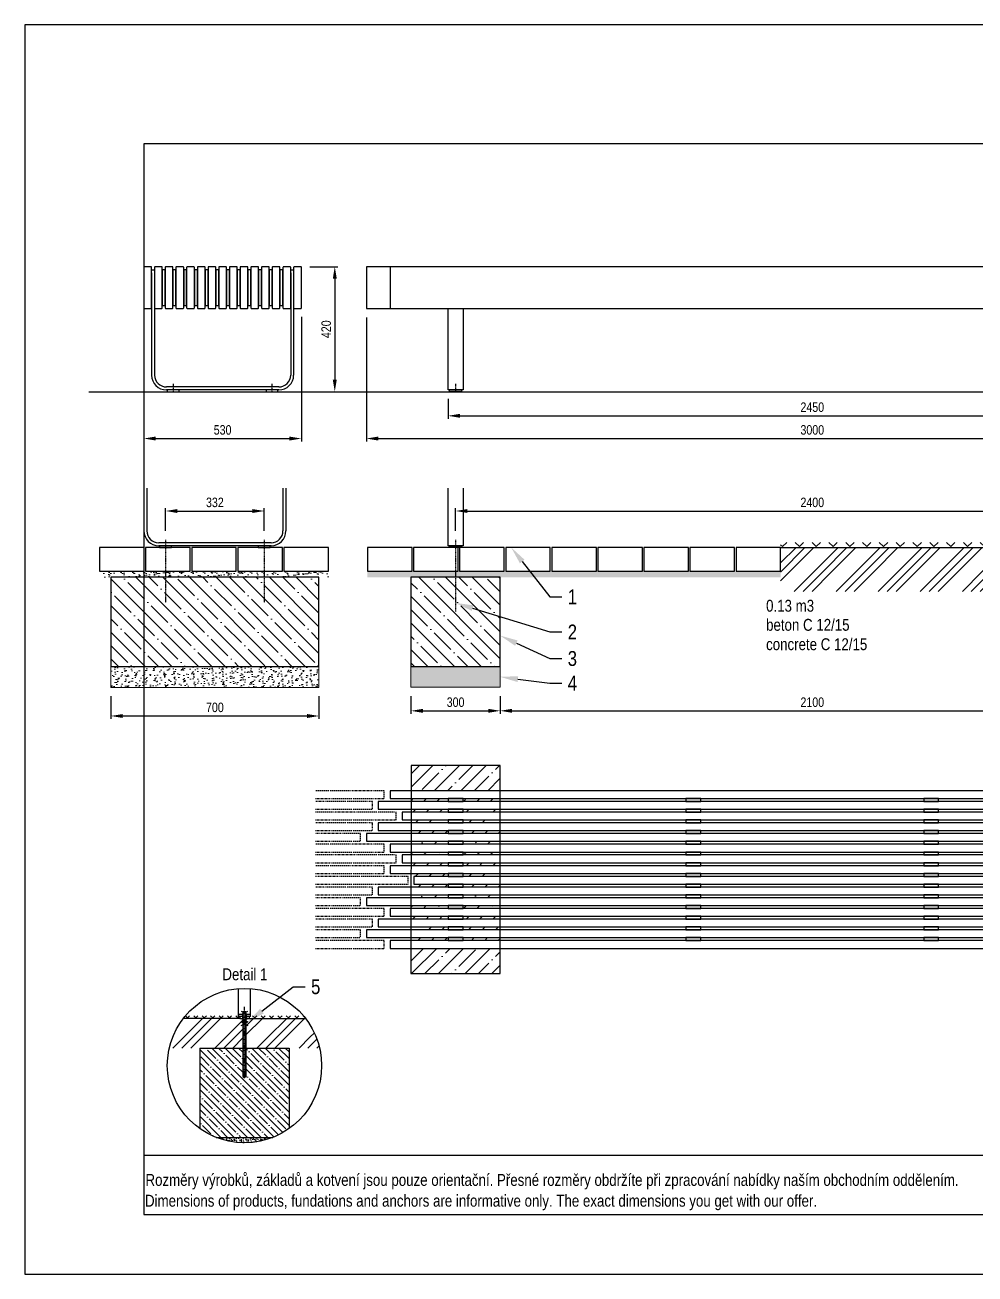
# Model space of a CAD drawing. Header units: millimetres. Extents: x 5064 to 11004, y 3085 to 7285.
# Drawn here: x 5064 to 8260, y 3085 to 7285 of the extents above; entities that cross this region are included whole.
import ezdxf
from ezdxf import colors
from ezdxf.entities.mleader import LeaderData, LeaderLine
from ezdxf.lldxf.tags import DXFTag
from ezdxf.math import Vec2, Vec3

# ---------------------------------------------------------------- set-up
doc = ezdxf.new("R2010")
doc.units = ezdxf.units.MM
doc.header["$LTSCALE"] = 0.3
doc.linetypes.add('ACAD_ISO03W100', pattern=[30, 12, -18])
doc.linetypes.add('DashDot', pattern=[15, 9, -3, 0, -3])
doc.layers.add('Nekreslit', color=6, linetype='Continuous', plot=False)
doc.layers.add('SRAFY', color=251, linetype='Continuous', lineweight=13)
doc.styles.add('SEACAD_Arial', font='arial.ttf', dxfattribs={"width": 0.8})
tags = doc.linetypes.add('HIDDEN2', pattern=[4.7625, 3.175, -1.5875]).pattern_tags.tags
tags[6:7] = [DXFTag(74, 4), DXFTag(75, 0), DXFTag(340, '0'), DXFTag(46, 0.0), DXFTag(50, 0.0), DXFTag(44, 0.0), DXFTag(45, 0.0)]
tags[4:5] = [DXFTag(74, 4), DXFTag(75, 0), DXFTag(340, '0'), DXFTag(46, 0.0), DXFTag(50, 0.0), DXFTag(44, 0.0), DXFTag(45, 0.0)]
doc.dimstyles.new('ISO-25', dxfattribs={"dimtxt": 1.6, "dimasz": 2, "dimexe": 0.5, "dimexo": 1.5, "dimtad": 1, "dimdec": 0, "dimtxsty": 'SEACAD_Arial', "dimcen": 2, "dimadec": 0, "dimazin": 0, "dimtfac": 1, "dimtdec": 0, "dimtmove": 0, "dimatfit": 3, "dimfxl": 1, "dimarcsym": 0})

# ---------------------------------------------------------------- blocks, each defined once
blk = doc.blocks.new('*D143')
at = {"color": 0, "lineweight": -2, "transparency": 16777216}
for p, q in [((6363, 5028.3), (6363, 4969.1)), ((6663, 5028.3), (6663, 4969.1)), ((6403, 4979.1), (6623, 4979.1))]:
    blk.add_line(p, q, dxfattribs=at)
at = {"color": 0, "transparency": 16777216}
for points in [[(6403, 4985.7), (6403, 4972.4), (6363, 4979.1)], [(6623, 4985.7), (6623, 4972.4), (6663, 4979.1)]]:
    blk.add_solid(points, dxfattribs=at)
at = {"layer": 'Defpoints', "color": 0, "transparency": 16777216}
for p in [(6363, 5058.3), (6663, 5058.3), (6663, 4979.1)]:
    blk.add_point(p, dxfattribs=at)
at = {"color": 0, "transparency": 16777216, "insert": (6513, 5007.9), "char_height": 32, "attachment_point": 5, "style": 'SEACAD_Arial'}
blk.add_mtext('300', dxfattribs=at)
blk = doc.blocks.new('*D135')
at = {"color": 0, "lineweight": -2, "transparency": 16777216}
for p, q in [((5537.3, 5584.3), (5537.3, 5661)), ((5577.3, 5651), (5829.3, 5651)), ((5869.3, 5584.3), (5869.3, 5661))]:
    blk.add_line(p, q, dxfattribs=at)
at = {"color": 0, "transparency": 16777216}
for points in [[(5577.3, 5657.6), (5577.3, 5644.3), (5537.3, 5651)], [(5829.3, 5657.6), (5829.3, 5644.3), (5869.3, 5651)]]:
    blk.add_solid(points, dxfattribs=at)
at = {"layer": 'Defpoints', "color": 0, "transparency": 16777216}
for p in [(5869.3, 5651), (5537.3, 5554.3), (5869.3, 5554.3)]:
    blk.add_point(p, dxfattribs=at)
at = {"color": 0, "transparency": 16777216, "insert": (5703.3, 5679.8), "char_height": 32, "attachment_point": 5, "style": 'SEACAD_Arial'}
blk.add_mtext('332', dxfattribs=at)
blk = doc.blocks.new('*D136')
at = {"color": 0, "lineweight": -2, "transparency": 16777216}
for p, q in [((5353.3, 5028), (5353.3, 4951.7)), ((6053.3, 5028), (6053.3, 4951.7)), ((5393.3, 4961.7), (6013.3, 4961.7))]:
    blk.add_line(p, q, dxfattribs=at)
at = {"color": 0, "transparency": 16777216}
for points in [[(5393.3, 4968.3), (5393.3, 4955), (5353.3, 4961.7)], [(6013.3, 4968.3), (6013.3, 4955), (6053.3, 4961.7)]]:
    blk.add_solid(points, dxfattribs=at)
at = {"layer": 'Defpoints', "color": 0, "transparency": 16777216}
for p in [(5353.3, 5058), (6053.3, 5058), (6053.3, 4961.7)]:
    blk.add_point(p, dxfattribs=at)
at = {"color": 0, "transparency": 16777216, "insert": (5703.3, 4990.5), "char_height": 32, "attachment_point": 5, "style": 'SEACAD_Arial'}
blk.add_mtext('700', dxfattribs=at)
blk = doc.blocks.new('*D137')
at = {"color": 0, "lineweight": -2, "transparency": 16777216}
for p, q in [((6663, 5028.3), (6663, 4969.1)), ((8763, 5028.3), (8763, 4969.1)), ((6703, 4979.1), (8723, 4979.1))]:
    blk.add_line(p, q, dxfattribs=at)
at = {"color": 0, "transparency": 16777216}
for points in [[(6703, 4985.7), (6703, 4972.4), (6663, 4979.1)], [(8723, 4985.7), (8723, 4972.4), (8763, 4979.1)]]:
    blk.add_solid(points, dxfattribs=at)
at = {"layer": 'Defpoints', "color": 0, "transparency": 16777216}
for p in [(6663, 5058.3), (8763, 5058.3), (8763, 4979.1)]:
    blk.add_point(p, dxfattribs=at)
at = {"color": 0, "transparency": 16777216, "insert": (7713, 5007.9), "char_height": 32, "attachment_point": 5, "style": 'SEACAD_Arial'}
blk.add_mtext('2100', dxfattribs=at)
blk = doc.blocks.new('*D138')
at = {"color": 0, "lineweight": -2, "transparency": 16777216}
for p, q in [((6513, 5584.3), (6513, 5661)), ((6553, 5651), (8873, 5651)), ((8913, 5584.3), (8913, 5661))]:
    blk.add_line(p, q, dxfattribs=at)
at = {"color": 0, "transparency": 16777216}
for points in [[(6553, 5657.6), (6553, 5644.3), (6513, 5651)], [(8873, 5657.6), (8873, 5644.3), (8913, 5651)]]:
    blk.add_solid(points, dxfattribs=at)
at = {"layer": 'Defpoints', "color": 0, "transparency": 16777216}
for p in [(8913, 5651), (6513, 5554.3), (8913, 5554.3)]:
    blk.add_point(p, dxfattribs=at)
at = {"color": 0, "transparency": 16777216, "insert": (7713, 5679.8), "char_height": 32, "attachment_point": 5, "style": 'SEACAD_Arial'}
blk.add_mtext('2400', dxfattribs=at)
blk = doc.blocks.new('*D139')
at = {"color": 0, "lineweight": -2, "transparency": 16777216}
for p, q in [((5464.3, 6304.2), (5464.3, 5884.6)), ((5994.3, 6304.2), (5994.3, 5884.6)), ((5504.3, 5894.6), (5954.3, 5894.6))]:
    blk.add_line(p, q, dxfattribs=at)
at = {"color": 0, "transparency": 16777216}
for points in [[(5504.3, 5901.3), (5504.3, 5888), (5464.3, 5894.6)], [(5954.3, 5901.3), (5954.3, 5888), (5994.3, 5894.6)]]:
    blk.add_solid(points, dxfattribs=at)
at = {"layer": 'Defpoints', "color": 0, "transparency": 16777216}
for p in [(5464.3, 6334.2), (5994.3, 6334.2), (5994.3, 5894.6)]:
    blk.add_point(p, dxfattribs=at)
at = {"color": 0, "transparency": 16777216, "insert": (5729.3, 5923.5), "char_height": 32, "attachment_point": 5, "style": 'SEACAD_Arial'}
blk.add_mtext('530', dxfattribs=at)
blk = doc.blocks.new('*D140')
at = {"color": 0, "lineweight": -2, "transparency": 16777216}
for p, q in [((6022.3, 6472.2), (6116.6, 6472.2)), ((6106.6, 6432.2), (6106.6, 6092.2)), ((5945.3, 6052.2), (6116.6, 6052.2))]:
    blk.add_line(p, q, dxfattribs=at)
at = {"color": 0, "transparency": 16777216}
for points in [[(6100, 6432.2), (6113.3, 6432.2), (6106.6, 6472.2)], [(6100, 6092.2), (6113.3, 6092.2), (6106.6, 6052.2)]]:
    blk.add_solid(points, dxfattribs=at)
at = {"layer": 'Defpoints', "color": 0, "transparency": 16777216}
for p in [(5992.3, 6472.2), (5915.3, 6052.2), (6106.6, 6052.2)]:
    blk.add_point(p, dxfattribs=at)
at = {"color": 0, "transparency": 16777216, "insert": (6077.8, 6262.2), "char_height": 32, "attachment_point": 5, "rotation": 90, "style": 'SEACAD_Arial'}
blk.add_mtext('420', dxfattribs=at)
blk = doc.blocks.new('*D141')
at = {"color": 0, "lineweight": -2, "transparency": 16777216}
for p, q in [((6213, 6302.1), (6213, 5884.6)), ((9213, 6302.1), (9213, 5884.6)), ((6253, 5894.6), (9173, 5894.6))]:
    blk.add_line(p, q, dxfattribs=at)
at = {"color": 0, "transparency": 16777216}
for points in [[(6253, 5901.3), (6253, 5888), (6213, 5894.6)], [(9173, 5901.3), (9173, 5888), (9213, 5894.6)]]:
    blk.add_solid(points, dxfattribs=at)
at = {"layer": 'Defpoints', "color": 0, "transparency": 16777216}
for p in [(6213, 6332.1), (9213, 6332.1), (9213, 5894.6)]:
    blk.add_point(p, dxfattribs=at)
at = {"color": 0, "transparency": 16777216, "insert": (7713, 5923.5), "char_height": 32, "attachment_point": 5, "style": 'SEACAD_Arial'}
blk.add_mtext('3000', dxfattribs=at)
blk = doc.blocks.new('*D142')
at = {"color": 0, "lineweight": -2, "transparency": 16777216}
for p, q in [((6488, 6028.2), (6488, 5961)), ((8938, 6028.2), (8938, 5961)), ((6528, 5971), (8898, 5971))]:
    blk.add_line(p, q, dxfattribs=at)
at = {"color": 0, "transparency": 16777216}
for points in [[(6528, 5977.7), (6528, 5964.4), (6488, 5971)], [(8898, 5977.7), (8898, 5964.4), (8938, 5971)]]:
    blk.add_solid(points, dxfattribs=at)
at = {"layer": 'Defpoints', "color": 0, "transparency": 16777216}
for p in [(6488, 6058.2), (8938, 6058.2), (8938, 5971)]:
    blk.add_point(p, dxfattribs=at)
at = {"color": 0, "transparency": 16777216, "insert": (7713, 5999.9), "char_height": 32, "attachment_point": 5, "style": 'SEACAD_Arial'}
blk.add_mtext('2450', dxfattribs=at)

msp = doc.modelspace()

# ---------------------------------------------------------------- hatches: boundary and pattern name
at = {"layer": 'SRAFY'}
h = msp.add_hatch(dxfattribs=at)
h.set_pattern_fill('TERACO', color=256, scale=20)
h.set_pattern_definition([(45, (146.136, 213.653), (-28.28427, 28.28427), [20, -20]), (135, (202.705, 213.653), (-28.28427, -28.28427), [20, -20])])
h.paths.add_polyline_path([(7606.6, 5528.3), (7606.6, 5551.3), (9325.1, 5551.3), (9325.1, 5528.3)])
h = msp.add_hatch(dxfattribs=at)
h.set_pattern_fill('GOST_GROUND', color=256, scale=10)
h.set_pattern_definition([(45, (647.02, 214), (141.4214, -9e-15), [200]), (45, (677.02, 214), (141.4214, -9e-15), [200]), (45, (707.02, 214), (141.4214, -9e-15), [200])])
h.paths.add_polyline_path([(8763, 5381), (7606.6, 5380.5), (7606.6, 5528.2), (9325.7, 5528.6), (9325.7, 5381.2), (9063, 5381.2), (9063, 5428.3), (8763, 5428.3)])
h = msp.add_hatch(dxfattribs=at)
h.set_pattern_fill('AR-SAND', color=256, scale=0.5)
h.set_pattern_definition([(37.5, (-1220.093, 213.653), (-0.800016, 24.47066), [0, -19.304, 0, -21.59, 0, -20.6375]), (7.5, (-1220.093, 213.653), (22.47616, 35.84126), [0, -10.414, 0, -17.399, 0, -6.6675]), (327.5, (-1235.714, 213.653), (39.54962, 0.07186), [0, -6.35, 0, -22.86, 0, -29.845]), (317.5, (-1235.714, 213.653), (38.17782, 11.14647), [0, -3.175, 0, -14.986, 0, -17.145])])
h.paths.add_polyline_path([(5315.4, 5448.3), (5315.4, 5428.4), (5345.9, 5428.3), (5465.9, 5428.1), (5465.9, 5448.3)])
h.paths.add_polyline_path([(6085.4, 5428), (6085.4, 5448.3), (5465.9, 5448.3), (5465.9, 5428.1), (5595.9, 5428)])
h = msp.add_hatch(dxfattribs=at)
h.set_pattern_fill('ANSI35', color=256, scale=10, angle=90)
h.paths.add_polyline_path([(6053.3, 5428.4), (5353.3, 5428.3), (5353.3, 5128.3), (6053.3, 5128.4)])
h = msp.add_hatch(dxfattribs=at)
h.set_pattern_fill('AR-SAND', color=256, scale=0.5)
h.set_pattern_definition([(37.5, (-318.864, 213.653), (-0.800016, 24.47066), [0, -19.304, 0, -21.59, 0, -20.6375]), (7.5, (-318.864, 213.653), (22.47616, 35.84126), [0, -10.414, 0, -17.399, 0, -6.6675]), (327.5, (-334.485, 213.653), (39.54962, 0.07186), [0, -6.35, 0, -22.86, 0, -29.845]), (317.5, (-334.485, 213.653), (38.17782, 11.14647), [0, -3.175, 0, -14.986, 0, -17.145])])
h.paths.add_polyline_path([(6216.6, 5448.3), (6216.6, 5428.4), (6247.1, 5428.3), (6367.1, 5428.1), (6367.1, 5448.3)])
h.paths.add_polyline_path([(7606.6, 5428), (7606.6, 5448.3), (6367.1, 5448.3), (6367.1, 5428.1), (6497.1, 5428)])
h = msp.add_hatch(dxfattribs=at)
h.set_pattern_fill('ANSI35', color=256, scale=10, angle=90)
h.set_pattern_definition([(135, (-7422.46, -1863.845), (-44.90128, -44.90128), []), (135, (-7422.46, -1818.944), (-44.90128, -44.90128), [79.375, -15.875, 0, -15.875])])
h.paths.add_polyline_path([(9063, 5428.3), (8763, 5428.3), (8763, 5128.3), (9063, 5128.3)])
h.paths.add_polyline_path([(6663, 5428.3), (6363, 5428.3), (6363, 5128.3), (6663, 5128.3)])
h = msp.add_hatch(dxfattribs=at)
h.set_pattern_fill('AR-SAND', color=256, scale=0.5, angle=90)
h.set_pattern_definition([(127.5, (-5940, -1913.845), (-24.470662, -0.800016), [0, -19.304, 0, -21.59, 0, -20.6375]), (97.5, (-5940, -1913.845), (-35.841255, 22.476164), [0, -10.414, 0, -17.399, 0, -6.6675]), (57.5, (-5940, -1929.466), (-0.07186, 39.54962), [0, -6.35, 0, -22.86, 0, -29.845]), (47.5, (-5940, -1929.466), (-11.14647, 38.17782), [0, -3.175, 0, -14.986, 0, -17.145])])
h.paths.add_polyline_path([(5464.3, 5128), (5353.3, 5128), (5353.3, 5058), (5464.3, 5058)])
h.paths.add_polyline_path([(6053.3, 5128), (5464.3, 5128), (5464.3, 5058), (6053.3, 5058)])
h = msp.add_hatch(dxfattribs=at)
h.set_pattern_fill('AR-SAND', color=256, scale=0.5)
h.set_pattern_definition([(37.5, (-7422.46, -1863.845), (-0.800016, 24.470662), [0, -19.304, 0, -21.59, 0, -20.6375]), (7.5, (-7422.46, -1863.845), (22.476164, 35.841255), [0, -10.414, 0, -17.399, 0, -6.6675]), (327.5, (-7438.08, -1863.845), (39.549619, 0.07186), [0, -6.35, 0, -22.86, 0, -29.845]), (317.5, (-7438.08, -1863.845), (38.17782, 11.146466), [0, -3.175, 0, -14.986, 0, -17.145])])
h.paths.add_polyline_path([(6663, 5128.3), (6363, 5128.3), (6363, 5058.3), (6663, 5058.3)])
h.paths.add_polyline_path([(9063, 5128.3), (8763, 5128.3), (8763, 5058.3), (9063, 5058.3)])
h = msp.add_hatch(dxfattribs=at)
h.set_pattern_fill('ANSI35', color=256, scale=10, angle=180)
h.set_pattern_definition([(225, (-2399.827, -5e-06), (44.9013, -44.9013), []), (225, (-2444.73, -5e-06), (44.9013, -44.9013), [79.375, -15.875, 0, -15.875])])
h.paths.add_polyline_path([(6663.1, 4795.3), (6363.1, 4795.3), (6363.1, 4710.3), (6663.1, 4710.3)])
h.paths.add_polyline_path([(6488.1, 4684.3), (6363.1, 4684.3), (6363.1, 4674.3), (6488.1, 4674.3)])
h.paths.add_polyline_path([(6663.1, 4684.3), (6538.1, 4684.3), (6538.1, 4674.3), (6663.1, 4674.3)])
h.paths.add_polyline_path([(6663.1, 4648.3), (6538.1, 4648.3), (6538.1, 4638.3), (6663.1, 4638.3)])
h.paths.add_polyline_path([(6488.1, 4648.3), (6363.1, 4648.3), (6363.1, 4638.3), (6488.1, 4638.3)])
h.paths.add_polyline_path([(6488.1, 4612.3), (6363.1, 4612.3), (6363, 4602.3), (6488.1, 4602.3)])
h.paths.add_polyline_path([(6663.1, 4612.3), (6538.1, 4612.3), (6538.1, 4602.3), (6663.1, 4602.3)])
h.paths.add_polyline_path([(6663.1, 4576.3), (6538.1, 4576.3), (6538.1, 4566.3), (6663.1, 4566.3)])
h.paths.add_polyline_path([(6488.1, 4576.3), (6363, 4576.3), (6363, 4566.3), (6488.1, 4566.3)])
h.paths.add_polyline_path([(6488.1, 4540.3), (6363, 4540.3), (6363, 4530.3), (6488.1, 4530.3)])
h.paths.add_polyline_path([(6663.1, 4540.3), (6538.1, 4540.3), (6538.1, 4530.3), (6663.1, 4530.3)])
h.paths.add_polyline_path([(6663.1, 4504.3), (6538.1, 4504.3), (6538.1, 4494.3), (6663.1, 4494.3)])
h.paths.add_polyline_path([(6488.1, 4504.3), (6363, 4504.3), (6363, 4494.3), (6488.1, 4494.3)])
h.paths.add_polyline_path([(6488.1, 4468.3), (6363, 4468.3), (6363, 4458.3), (6488.1, 4458.3)])
h.paths.add_polyline_path([(6663.1, 4468.3), (6538.1, 4468.3), (6538.1, 4458.3), (6663.1, 4458.3)])
h.paths.add_polyline_path([(6663.1, 4432.3), (6538.1, 4432.3), (6538.1, 4422.3), (6663.1, 4422.3)])
h.paths.add_polyline_path([(6488.1, 4432.3), (6363, 4432.3), (6363, 4422.3), (6488.1, 4422.3)])
h.paths.add_polyline_path([(6488.1, 4396.3), (6362.9, 4396.3), (6362.9, 4386.3), (6488.1, 4386.3)])
h.paths.add_polyline_path([(6663.1, 4396.3), (6538.1, 4396.3), (6538.1, 4386.3), (6663.1, 4386.3)])
h.paths.add_polyline_path([(6663.1, 4360.3), (6538.1, 4360.3), (6538.1, 4350.3), (6663.1, 4350.3)])
h.paths.add_polyline_path([(6488.1, 4360.3), (6362.9, 4360.3), (6362.9, 4350.3), (6488.1, 4350.3)])
h.paths.add_polyline_path([(6488.1, 4324.3), (6362.9, 4324.3), (6362.9, 4314.3), (6488.1, 4314.3)])
h.paths.add_polyline_path([(6663.1, 4324.3), (6538.1, 4324.3), (6538.1, 4314.3), (6663.1, 4314.3)])
h.paths.add_polyline_path([(6663.1, 4288.3), (6538.1, 4288.3), (6538.1, 4278.3), (6663.1, 4278.3)])
h.paths.add_polyline_path([(6488.1, 4288.3), (6362.9, 4288.3), (6362.9, 4278.3), (6488.1, 4278.3)])
h.paths.add_polyline_path([(6488.1, 4252.3), (6362.9, 4252.3), (6362.9, 4242.3), (6488.1, 4242.3)])
h.paths.add_polyline_path([(6663.1, 4252.3), (6538.1, 4252.3), (6538.1, 4242.3), (6663.1, 4242.3)])
h.paths.add_polyline_path([(6663.1, 4216.3), (6538.1, 4216.3), (6538.1, 4206.3), (6663.1, 4206.3)])
h.paths.add_polyline_path([(6488.1, 4216.3), (6362.9, 4216.3), (6362.9, 4206.3), (6488.1, 4206.3)])
h.paths.add_polyline_path([(6663.1, 4180.3), (6362.8, 4180.3), (6362.8, 4095.3), (6663.1, 4095.3)])
h = msp.add_hatch(dxfattribs=at)
h.set_pattern_fill('TERACO', color=256, scale=10)
h.set_pattern_definition([(45, (1679.55, 1287.458), (-14.142136, 14.142136), [10, -10]), (135, (1707.833, 1287.458), (-14.142136, -14.142136), [10, -10])])
h.paths.add_polyline_path([(5601.9, 3944.8), (5601.9, 3956.3), (6003.7, 3956.3), (6003.7, 3944.8)])
h = msp.add_hatch(dxfattribs=at)
h.set_pattern_fill('GOST_GROUND', color=256, scale=10)
h.set_pattern_definition([(45, (2063.35, 1760.21), (141.4214, -9e-15), [200]), (45, (2093.35, 1760.21), (141.4214, -9e-15), [200]), (45, (2123.35, 1760.21), (141.4214, -9e-15), [200])])
h.paths.add_polyline_path([(5797.8, 3944.8), (5786.8, 3944.8), (5597.4, 3944.8, 0.107975), (5550, 3844.7), (5677.8, 3844.7), (5797.8, 3844.7)])
h.paths.add_polyline_path([(6008.3, 3944.8), (5818.8, 3944.8), (5807.8, 3944.8), (5807.8, 3844.7), (5927.8, 3844.7), (6055.7, 3844.7, 0.107975)])
h = msp.add_hatch(dxfattribs=at)
h.set_pattern_fill('ANSI35', color=256, scale=5, angle=90)
h.set_pattern_definition([(135, (2063.35, 1637.32), (-22.45064, -22.45064), []), (135, (2063.35, 1659.77), (-22.45064, -22.45064), [39.6875, -7.9375, 0, -7.9375])])
h.paths.add_polyline_path([(5952.8, 3844.7), (5808.8, 3844.7), (5808.8, 3749.2), (5796.8, 3749.2), (5796.8, 3844.7), (5652.8, 3844.7), (5652.8, 3574.4, 0.060392), (5707.8, 3544.7), (5897.9, 3544.7, 0.060392), (5952.8, 3574.4)])
h = msp.add_hatch(dxfattribs=at)
h.set_pattern_fill('AR-SAND', color=256, scale=0.25, angle=90)
h.set_pattern_definition([(127.5, (2063.349, 1637.319), (-12.23533, -0.400008), [0, -9.652, 0, -10.795, 0, -10.31875]), (97.5, (2063.349, 1637.319), (-17.92063, 11.23808), [0, -5.207, 0, -8.6995, 0, -3.33375]), (57.5, (2063.349, 1629.508), (-0.03593, 19.77481), [0, -3.175, 0, -11.43, 0, -14.9225]), (47.5, (2063.349, 1629.508), (-5.57323, 19.08891), [0, -1.5875, 0, -7.493, 0, -8.5725])])
h.paths.add_polyline_path([(5897.9, 3544.7), (5707.8, 3544.7, 0.189674)])

# ---------------------------------------------------------------- linework, layer by layer
for p, q in [((6293, 6472.1), (6293, 6332.1)), ((5490.3, 6462.2), (5500.3, 6462.2)), ((5490.3, 6452.2), (5490.3, 6108.2)), ((5500.3, 6452.2), (5500.3, 6108.2)), ((5958.3, 6462.2), (5968.3, 6462.2)), ((5958.3, 6452.2), (5958.3, 6108.2)), ((5968.3, 6452.2), (5968.3, 6108.2)), ((5279.4, 6052.2), (9301.8, 6052.2)), ((5918.3, 6068.2), (5540.3, 6068.2)), ((5918.3, 6058.2), (5540.3, 6058.2)), ((5464.3, 5728.3), (5464.3, 5584.3)), ((5474.3, 5728.3), (5474.3, 5584.3)), ((5932.3, 5728.3), (5932.3, 5584.3)), ((5942.3, 5728.3), (5942.3, 5584.3)), ((6488, 5534.3), (6488, 5728.3)), ((6538, 5728.3), (6538, 5534.3)), ((5892.3, 5544.3), (5514.3, 5544.3)), ((5892.3, 5534.3), (5514.3, 5534.3)), ((6538, 5534.3), (6488, 5534.3)), ((7606.6, 5528.3), (9324.9, 5528.3)), ((5315.4, 5448.3), (5465.4, 5448.3)), ((5791.6, 3969.6), (5814.1, 3957.6)), ((5791.6, 3957.6), (5814.1, 3969.6)), ((5798.6, 3967.8), (5807, 3967.8)), ((5786.8, 3944.8), (5597.4, 3944.8)), ((5786.8, 3944.8), (5797.8, 3944.8)), ((5791.6, 3944.8), (5814.1, 3932.8)), ((5791.6, 3932.8), (5814.1, 3944.8)), ((5791.6, 3932.8), (5814.1, 3920.8)), ((5791.6, 3920.8), (5814.1, 3932.8)), ((5807.8, 3944.8), (5818.8, 3944.8)), ((5818.8, 3944.8), (6008.3, 3944.8)), ((5652.8, 3844.7), (5652.8, 3574.4)), ((5952.8, 3844.7), (5952.8, 3574.4)), ((5796.8, 3749.2), (5802.8, 3745.7)), ((5808.8, 3749.2), (5802.8, 3745.7))]:
    msp.add_line(p, q)
at = {"color": 7, "linetype": 'DashDot'}
for p, q in [((5563.3, 6078.2), (5563.3, 6049)), ((5895.3, 6078.2), (5895.3, 6049)), ((6513, 6078.2), (6513, 6049))]:
    msp.add_line(p, q, dxfattribs=at)
at = {"linetype": 'DashDot', "lineweight": 30}
for p, q in [((5537.3, 5554.3), (5537.3, 5343.6)), ((5869.3, 5554.3), (5869.3, 5343.6)), ((6513, 5554.3), (6513, 5313.6))]:
    msp.add_line(p, q, dxfattribs=at)
at = {"color": 7, "linetype": 'Continuous'}
for p, q in [((5465.4, 5528.3), (5315.4, 5528.3)), ((5315.4, 5528.3), (5315.4, 5448.3)), ((5465.4, 5448.3), (5465.4, 5528.3)), ((5620.4, 5528.3), (5470.4, 5528.3)), ((5470.4, 5528.3), (5470.4, 5448.3)), ((5620.4, 5448.3), (5620.4, 5528.3)), ((5775.4, 5528.3), (5625.4, 5528.3)), ((5625.4, 5528.3), (5625.4, 5448.3)), ((5775.4, 5448.3), (5775.4, 5528.3)), ((5930.4, 5528.3), (5780.4, 5528.3)), ((5780.4, 5528.3), (5780.4, 5448.3)), ((5930.4, 5448.3), (5930.4, 5528.3)), ((6085.4, 5528.3), (5935.4, 5528.3)), ((5935.4, 5528.3), (5935.4, 5448.3)), ((6085.4, 5448.3), (6085.4, 5528.3)), ((5470.4, 5448.3), (5620.4, 5448.3)), ((5625.4, 5448.3), (5775.4, 5448.3)), ((5780.4, 5448.3), (5930.4, 5448.3)), ((5935.4, 5448.3), (6085.4, 5448.3)), ((5782.8, 3951.2), (5782.8, 4045)), ((5822.8, 3951.2), (5822.8, 4045)), ((5797.8, 3951.2), (5782.8, 3951.2)), ((5786.8, 3951.2), (5786.8, 3944.8)), ((5822.8, 3951.2), (5807.8, 3951.2)), ((5818.8, 3951.2), (5818.8, 3944.8)), ((5652.8, 3844.7), (5952.8, 3844.7)), ((5707.8, 3544.7), (5897.9, 3544.7))]:
    msp.add_line(p, q, dxfattribs=at)
at = {"color": 7, "linetype": 'HIDDEN2'}
for p, q in [((5797.8, 3957.6), (5782.8, 3957.6)), ((5798.6, 3967.8), (5797.8, 3967)), ((5807.8, 3967), (5797.8, 3967)), ((5807.8, 3967), (5807, 3967.8)), ((5822.8, 3957.6), (5807.8, 3957.6)), ((5796.8, 3944.8), (5796.8, 3844.7)), ((5797.8, 3944.8), (5797.8, 3944.8)), ((5807.8, 3944.8), (5807.8, 3944.8)), ((5808.8, 3844.7), (5808.8, 3944.8)), ((5796.8, 3844.7), (5796.8, 3749.2)), ((5808.8, 3749.2), (5808.8, 3844.7)), ((5796.8, 3749.2), (5808.8, 3749.2)), ((5797.8, 3753), (5807.8, 3753)), ((5797.8, 3753), (5798.6, 3752.2)), ((5802.8, 3752.2), (5798.6, 3752.2)), ((5807, 3752.2), (5802.8, 3752.2)), ((5807, 3752.2), (5807.8, 3753))]:
    msp.add_line(p, q, dxfattribs=at)
at = {"color": 7, "linetype": 'HIDDEN2', "ltscale": 0.4}
for p, q in [((5795.8, 3957.6), (5795.8, 3944.8)), ((5809.8, 3944.8), (5809.8, 3957.6))]:
    msp.add_line(p, q, dxfattribs=at)
at = {"color": 7}
for p, q in [((5797.8, 3967), (5797.8, 3753)), ((5807.8, 3753), (5807.8, 3967))]:
    msp.add_line(p, q, dxfattribs=at)
at = {"lineweight": 15}
for p, q in [((5798.6, 3967.8), (5798.6, 3752.2)), ((5807, 3752.2), (5807, 3967.8))]:
    msp.add_line(p, q, dxfattribs=at)
at = {"color": 7, "linetype": 'DashDot', "lineweight": 30}
msp.add_line((5802.8, 3743.8), (5802.8, 3983.8), dxfattribs=at)
for points in [[(5466.3, 6332.2), (5488.3, 6332.2, 0.414214), (5490.3, 6334.2), (5490.3, 6470.2, 0.414214), (5488.3, 6472.2), (5466.3, 6472.2, 0.414214), (5464.3, 6470.2), (5464.3, 6334.2, 0.414214)], [(5502.3, 6332.2), (5524.3, 6332.2, 0.414214), (5526.3, 6334.2), (5526.3, 6470.2, 0.414214), (5524.3, 6472.2), (5502.3, 6472.2, 0.414214), (5500.3, 6470.2), (5500.3, 6334.2, 0.414214)], [(5538.3, 6332.2), (5560.3, 6332.2, 0.414214), (5562.3, 6334.2), (5562.3, 6470.2, 0.414214), (5560.3, 6472.2), (5538.3, 6472.2, 0.414214), (5536.3, 6470.2), (5536.3, 6334.2, 0.414214)], [(5574.3, 6332.2), (5596.3, 6332.2, 0.414214), (5598.3, 6334.2), (5598.3, 6470.2, 0.414214), (5596.3, 6472.2), (5574.3, 6472.2, 0.414214), (5572.3, 6470.2), (5572.3, 6334.2, 0.414214)], [(5610.3, 6332.2), (5632.3, 6332.2, 0.414214), (5634.3, 6334.2), (5634.3, 6470.2, 0.414214), (5632.3, 6472.2), (5610.3, 6472.2, 0.414214), (5608.3, 6470.2), (5608.3, 6334.2, 0.414214)], [(5646.3, 6332.2), (5668.3, 6332.2, 0.414214), (5670.3, 6334.2), (5670.3, 6470.2, 0.414214), (5668.3, 6472.2), (5646.3, 6472.2, 0.414214), (5644.3, 6470.2), (5644.3, 6334.2, 0.414214)], [(5682.3, 6332.2), (5704.3, 6332.2, 0.414214), (5706.3, 6334.2), (5706.3, 6470.2, 0.414214), (5704.3, 6472.2), (5682.3, 6472.2, 0.414214), (5680.3, 6470.2), (5680.3, 6334.2, 0.414214)], [(5718.3, 6332.2), (5740.3, 6332.2, 0.414214), (5742.3, 6334.2), (5742.3, 6470.2, 0.414214), (5740.3, 6472.2), (5718.3, 6472.2, 0.414214), (5716.3, 6470.2), (5716.3, 6334.2, 0.414214)], [(5754.3, 6332.2), (5776.3, 6332.2, 0.414214), (5778.3, 6334.2), (5778.3, 6470.2, 0.414214), (5776.3, 6472.2), (5754.3, 6472.2, 0.414214), (5752.3, 6470.2), (5752.3, 6334.2, 0.414214)], [(5790.3, 6332.2), (5812.3, 6332.2, 0.414214), (5814.3, 6334.2), (5814.3, 6470.2, 0.414214), (5812.3, 6472.2), (5790.3, 6472.2, 0.414214), (5788.3, 6470.2), (5788.3, 6334.2, 0.414214)], [(5826.3, 6332.2), (5848.3, 6332.2, 0.414214), (5850.3, 6334.2), (5850.3, 6470.2, 0.414214), (5848.3, 6472.2), (5826.3, 6472.2, 0.414214), (5824.3, 6470.2), (5824.3, 6334.2, 0.414214)], [(5862.3, 6332.2), (5884.3, 6332.2, 0.414214), (5886.3, 6334.2), (5886.3, 6470.2, 0.414214), (5884.3, 6472.2), (5862.3, 6472.2, 0.414214), (5860.3, 6470.2), (5860.3, 6334.2, 0.414214)], [(5898.3, 6332.2), (5920.3, 6332.2, 0.414214), (5922.3, 6334.2), (5922.3, 6470.2, 0.414214), (5920.3, 6472.2), (5898.3, 6472.2, 0.414214), (5896.3, 6470.2), (5896.3, 6334.2, 0.414214)], [(5934.3, 6332.2), (5956.3, 6332.2, 0.414214), (5958.3, 6334.2), (5958.3, 6470.2, 0.414214), (5956.3, 6472.2), (5934.3, 6472.2, 0.414214), (5932.3, 6470.2), (5932.3, 6334.2, 0.414214)], [(5970.3, 6332.2), (5992.3, 6332.2, 0.414214), (5994.3, 6334.2), (5994.3, 6470.2, 0.414214), (5992.3, 6472.2), (5970.3, 6472.2, 0.414214), (5968.3, 6470.2), (5968.3, 6334.2, 0.414214)]]:
    msp.add_lwpolyline(points, format="xyb", close=True)
for points in [[(6213, 6332.1), (9213, 6332.1), (9213, 6472.1), (6213, 6472.1)], [(5526.3, 6342.2), (5536.3, 6342.2), (5536.3, 6462.2), (5526.3, 6462.2)], [(5562.3, 6342.2), (5572.3, 6342.2), (5572.3, 6462.2), (5562.3, 6462.2)], [(5598.3, 6342.2), (5608.3, 6342.2), (5608.3, 6462.2), (5598.3, 6462.2)], [(5634.3, 6342.2), (5644.3, 6342.2), (5644.3, 6462.2), (5634.3, 6462.2)], [(5670.3, 6342.2), (5680.3, 6342.2), (5680.3, 6462.2), (5670.3, 6462.2)], [(5706.3, 6342.2), (5716.3, 6342.2), (5716.3, 6462.2), (5706.3, 6462.2)], [(5742.3, 6342.2), (5752.3, 6342.2), (5752.3, 6462.2), (5742.3, 6462.2)], [(5778.3, 6342.2), (5788.3, 6342.2), (5788.3, 6462.2), (5778.3, 6462.2)], [(5814.3, 6342.2), (5824.3, 6342.2), (5824.3, 6462.2), (5814.3, 6462.2)], [(5850.3, 6342.2), (5860.3, 6342.2), (5860.3, 6462.2), (5850.3, 6462.2)], [(5886.3, 6342.2), (5896.3, 6342.2), (5896.3, 6462.2), (5886.3, 6462.2)], [(5922.3, 6342.2), (5932.3, 6342.2), (5932.3, 6462.2), (5922.3, 6462.2)], [(6538, 6058.2), (6488, 6058.2), (6488, 6332.1), (6538, 6332.1)], [(5543.3, 6052.2), (5583.3, 6052.2), (5583.3, 6058.2), (5543.3, 6058.2)], [(5875.3, 6052.2), (5915.3, 6052.2), (5915.3, 6058.2), (5875.3, 6058.2)], [(6533, 6052.2), (6493, 6052.2), (6493, 6058.2), (6533, 6058.2)], [(5517.3, 5528.3), (5557.3, 5528.3), (5557.3, 5534.3), (5517.3, 5534.3)], [(5849.3, 5528.3), (5889.3, 5528.3), (5889.3, 5534.3), (5849.3, 5534.3)], [(6216.6, 5448.3), (6366.6, 5448.3), (6366.6, 5528.3), (6216.6, 5528.3)], [(6371.6, 5448.3), (6521.6, 5448.3), (6521.6, 5528.3), (6371.6, 5528.3)], [(6533, 5528.3), (6493, 5528.3), (6493, 5534.3), (6533, 5534.3)], [(6526.6, 5448.3), (6676.6, 5448.3), (6676.6, 5528.3), (6526.6, 5528.3)], [(6681.6, 5448.3), (6831.6, 5448.3), (6831.6, 5528.3), (6681.6, 5528.3)], [(6836.6, 5448.3), (6986.6, 5448.3), (6986.6, 5528.3), (6836.6, 5528.3)], [(6991.6, 5448.3), (7141.6, 5448.3), (7141.6, 5528.3), (6991.6, 5528.3)], [(7146.6, 5448.3), (7296.6, 5448.3), (7296.6, 5528.3), (7146.6, 5528.3)], [(7301.6, 5448.3), (7451.6, 5448.3), (7451.6, 5528.3), (7301.6, 5528.3)], [(7456.6, 5448.3), (7606.6, 5448.3), (7606.6, 5528.3), (7456.6, 5528.3)], [(5353.3, 5128), (6053.3, 5128), (6053.3, 5428), (5353.3, 5428.3)], [(6363, 5128.3), (6663, 5128.3), (6663, 5428.3), (6363, 5428.3)], [(6663.1, 4095.3), (6663.1, 4795.3), (6363.1, 4795.3), (6362.8, 4095.3)], [(6293, 4684.3), (9133, 4684.3), (9133, 4710.3), (6293, 4710.3)], [(6253, 4648.3), (9093, 4648.3), (9093, 4674.3), (6253, 4674.3)], [(6488, 4674.3), (6538, 4674.3), (6538, 4684.3), (6488, 4684.3)], [(7288, 4674.3), (7338, 4674.3), (7338, 4684.3), (7288, 4684.3)], [(8088, 4674.3), (8138, 4674.3), (8138, 4684.3), (8088, 4684.3)], [(6333, 4612.3), (9173, 4612.3), (9173, 4638.3), (6333, 4638.3)], [(6488, 4638.3), (6538, 4638.3), (6538, 4648.3), (6488, 4648.3)], [(7288, 4638.3), (7338, 4638.3), (7338, 4648.3), (7288, 4648.3)], [(8088, 4638.3), (8138, 4638.3), (8138, 4648.3), (8088, 4648.3)], [(6253, 4576.3), (9093, 4576.3), (9093, 4602.3), (6253, 4602.3)], [(6488, 4602.3), (6538, 4602.3), (6538, 4612.3), (6488, 4612.3)], [(7288, 4602.3), (7338, 4602.3), (7338, 4612.3), (7288, 4612.3)], [(8088, 4602.3), (8138, 4602.3), (8138, 4612.3), (8088, 4612.3)], [(6213, 4540.3), (9053, 4540.3), (9053, 4566.3), (6213, 4566.3)], [(6488, 4566.3), (6538, 4566.3), (6538, 4576.3), (6488, 4576.3)], [(6488, 4530.3), (6538, 4530.3), (6538, 4540.3), (6488, 4540.3)], [(7288, 4566.3), (7338, 4566.3), (7338, 4576.3), (7288, 4576.3)], [(7288, 4530.3), (7338, 4530.3), (7338, 4540.3), (7288, 4540.3)], [(8088, 4566.3), (8138, 4566.3), (8138, 4576.3), (8088, 4576.3)], [(8088, 4530.3), (8138, 4530.3), (8138, 4540.3), (8088, 4540.3)], [(6293, 4504.3), (9133, 4504.3), (9133, 4530.3), (6293, 4530.3)], [(6333, 4468.3), (9173, 4468.3), (9173, 4494.3), (6333, 4494.3)], [(6488, 4494.3), (6538, 4494.3), (6538, 4504.3), (6488, 4504.3)], [(7288, 4494.3), (7338, 4494.3), (7338, 4504.3), (7288, 4504.3)], [(8088, 4494.3), (8138, 4494.3), (8138, 4504.3), (8088, 4504.3)], [(6293, 4432.3), (9133, 4432.3), (9133, 4458.3), (6293, 4458.3)], [(6488, 4458.3), (6538, 4458.3), (6538, 4468.3), (6488, 4468.3)], [(7288, 4458.3), (7338, 4458.3), (7338, 4468.3), (7288, 4468.3)], [(8088, 4458.3), (8138, 4458.3), (8138, 4468.3), (8088, 4468.3)], [(6373, 4396.3), (9213, 4396.3), (9213, 4422.3), (6373, 4422.3)], [(6488, 4422.3), (6538, 4422.3), (6538, 4432.3), (6488, 4432.3)], [(7288, 4422.3), (7338, 4422.3), (7338, 4432.3), (7288, 4432.3)], [(8088, 4422.3), (8138, 4422.3), (8138, 4432.3), (8088, 4432.3)], [(6253, 4360.3), (9093, 4360.3), (9093, 4386.3), (6253, 4386.3)], [(6488, 4386.3), (6538, 4386.3), (6538, 4396.3), (6488, 4396.3)], [(7288, 4386.3), (7338, 4386.3), (7338, 4396.3), (7288, 4396.3)], [(8088, 4386.3), (8138, 4386.3), (8138, 4396.3), (8088, 4396.3)], [(6213, 4324.3), (9053, 4324.3), (9053, 4350.3), (6213, 4350.3)], [(6488, 4350.3), (6538, 4350.3), (6538, 4360.3), (6488, 4360.3)], [(7288, 4350.3), (7338, 4350.3), (7338, 4360.3), (7288, 4360.3)], [(8088, 4350.3), (8138, 4350.3), (8138, 4360.3), (8088, 4360.3)], [(6293, 4288.3), (9133, 4288.3), (9133, 4314.3), (6293, 4314.3)], [(6488, 4314.3), (6538, 4314.3), (6538, 4324.3), (6488, 4324.3)], [(6488, 4278.3), (6538, 4278.3), (6538, 4288.3), (6488, 4288.3)], [(7288, 4314.3), (7338, 4314.3), (7338, 4324.3), (7288, 4324.3)], [(7288, 4278.3), (7338, 4278.3), (7338, 4288.3), (7288, 4288.3)], [(8088, 4314.3), (8138, 4314.3), (8138, 4324.3), (8088, 4324.3)], [(8088, 4278.3), (8138, 4278.3), (8138, 4288.3), (8088, 4288.3)], [(6213, 4216.3), (9053, 4216.3), (9053, 4242.3), (6213, 4242.3)], [(6253, 4252.3), (9093, 4252.3), (9093, 4278.3), (6253, 4278.3)], [(6488, 4242.3), (6538, 4242.3), (6538, 4252.3), (6488, 4252.3)], [(7288, 4242.3), (7338, 4242.3), (7338, 4252.3), (7288, 4252.3)], [(8088, 4242.3), (8138, 4242.3), (8138, 4252.3), (8088, 4252.3)], [(6293, 4180.3), (9133, 4180.3), (9133, 4206.3), (6293, 4206.3)], [(6488, 4206.3), (6538, 4206.3), (6538, 4216.3), (6488, 4216.3)], [(7288, 4206.3), (7338, 4206.3), (7338, 4216.3), (7288, 4216.3)], [(8088, 4206.3), (8138, 4206.3), (8138, 4216.3), (8088, 4216.3)]]:
    msp.add_lwpolyline(points, close=True)
at = {"linetype": 'ACAD_ISO03W100', "ltscale": 0.3}
for points in [[(6041.5, 4684.3), (6273, 4684.3), (6273, 4710.3), (6041.5, 4710.3)], [(6041.5, 4648.3), (6233, 4648.3), (6233, 4674.3), (6041.5, 4674.3)], [(6041.5, 4612.3), (6313, 4612.3), (6313, 4638.3), (6041.5, 4638.3)], [(6041.5, 4576.3), (6233, 4576.3), (6233, 4602.3), (6041.5, 4602.3)], [(6041.5, 4540.3), (6193, 4540.3), (6193, 4566.3), (6041.5, 4566.3)], [(6041.5, 4504.3), (6273, 4504.3), (6273, 4530.3), (6041.5, 4530.3)], [(6041.5, 4468.3), (6313, 4468.3), (6313, 4494.3), (6041.5, 4494.3)], [(6041.5, 4432.3), (6273, 4432.3), (6273, 4458.3), (6041.5, 4458.3)], [(6041.5, 4396.3), (6353, 4396.3), (6353, 4422.3), (6041.5, 4422.3)], [(6041.5, 4360.3), (6233, 4360.3), (6233, 4386.3), (6041.5, 4386.3)], [(6041.5, 4324.3), (6193, 4324.3), (6193, 4350.3), (6041.5, 4350.3)], [(6041.5, 4288.3), (6273, 4288.3), (6273, 4314.3), (6041.5, 4314.3)], [(6041.5, 4252.3), (6233, 4252.3), (6233, 4278.3), (6041.5, 4278.3)], [(6041.5, 4216.3), (6193, 4216.3), (6193, 4242.3), (6041.5, 4242.3)], [(6041.5, 4180.3), (6273, 4180.3), (6273, 4206.3), (6041.5, 4206.3)]]:
    msp.add_lwpolyline(points, dxfattribs=at)
at = {"color": 7, "linetype": 'Continuous'}
for centre, radius in [((5529.3, 5528.3), 0.01), ((6045.4, 5528.3), 0.01), ((5437.3, 5128), 0.01), ((5802.8, 3786.2), 259.6)]:
    msp.add_circle(centre, radius, dxfattribs=at)
for centre, radius, start, end in [((5540.3, 6108.2), 50, 180, 270), ((5540.3, 6108.2), 40, 180, 270), ((5918.3, 6108.2), 50, 270, 0), ((5918.3, 6108.2), 40, 270, 0), ((5514.3, 5584.3), 50, 180, 270), ((5514.3, 5584.3), 40, 180, 270), ((5892.3, 5584.3), 50, 270, 0), ((5892.3, 5584.3), 40, 270, 0)]:
    msp.add_arc(centre, radius, start, end)
at = {"layer": 'Nekreslit'}
msp.add_line((5464.4, 3485.3), (9504.4, 3485.3), dxfattribs=at)
for points in [[(5064.4, 3085.3), (11004.4, 3085.3), (11004.4, 7285.3), (5064.4, 7285.3)], [(5464.4, 3285.3), (9504.4, 3285.3), (9504.4, 6885.3), (5464.4, 6885.3)]]:
    msp.add_lwpolyline(points, close=True, dxfattribs=at)
at = {"layer": 'SRAFY'}
for p, q in [((5353.3, 5128), (5353.3, 5058)), ((6053.3, 5128), (6053.3, 5058)), ((6363, 5128.3), (6363, 5058.3)), ((6663, 5128.3), (6663, 5058.3)), ((5353.3, 5058), (6053.3, 5058)), ((6363, 5058.3), (6663, 5058.3))]:
    msp.add_line(p, q, dxfattribs=at)

# ---------------------------------------------------------------- texts
at = {"style": 'SEACAD_Arial', "width": 0.8}
for s, height, p in [('0.13 m3', 40, (7557.6, 5312.4)), ('beton C 12/15', 40, (7557.6, 5248.2)), ('concrete C 12/15', 40, (7557.6, 5183)), ('Rozměry výrobků, základů a kotvení jsou pouze orientační. Přesné rozměry obdržíte při zpracování nabídky naším obchodním oddělením.', 39.9982, (5469.8, 3381.6)), ('Dimensions of products, fundations and anchors are informative only. The exact dimensions you get with our offer.', 39.9982, (5468.2, 3311.7))]:
    msp.add_text(s, height=height, dxfattribs=at).set_placement(p)
at = {"insert": (5728.6, 4113.2), "char_height": 40, "attachment_point": 1, "style": 'SEACAD_Arial'}
msp.add_mtext_dynamic_manual_height_columns('Detail 1', width=226.121, gutter_width=200, heights=[0], dxfattribs=at)

# ---------------------------------------------------------------- dimensions: what is measured, and where the dimension line sits
dim = msp.add_linear_dim(base=(6106.6, 6052.2), p1=(5992.3, 6472.2), p2=(5915.3, 6052.2), angle=90, dimstyle='ISO-25')
dim.commit()
dim.dimension.update_dxf_attribs({"geometry": '*D140', "text_midpoint": (6077.8, 6262.2)})
for base, p1, p2, picture, middle in [((5994.3, 5894.6), (5464.3, 6334.2), (5994.3, 6334.2), '*D139', (5729.3, 5923.5)), ((9213, 5894.6), (6213, 6332.1), (9213, 6332.1), '*D141', (7713, 5923.5)), ((8938, 5971), (6488, 6058.2), (8938, 6058.2), '*D142', (7713, 5999.9)), ((8913, 5651), (6513, 5554.3), (8913, 5554.3), '*D138', (7713, 5679.8)), ((6663, 4979.1), (6363, 5058.3), (6663, 5058.3), '*D143', (6513, 5007.9)), ((8763, 4979.1), (6663, 5058.3), (8763, 5058.3), '*D137', (7713, 5007.9))]:
    dim = msp.add_linear_dim(base=base, p1=p1, p2=p2, dimstyle='ISO-25')
    dim.commit()
    dim.dimension.update_dxf_attribs({"geometry": picture, "text_midpoint": middle})
for base, p1, p2, override, picture, middle in [((5869.3, 5651), (5537.3, 5554.3), (5869.3, 5554.3), {"dimscale": 0}, '*D135', (5703.3, 5679.8)), ((6053.3, 4961.7), (5353.3, 5058), (6053.3, 5058), {"dimscale": 0, "dimtix": 0, "dimtofl": 1, "dimtmove": 0, "dimatfit": 3}, '*D136', (5703.3, 4990.5))]:
    dim = msp.add_linear_dim(base=base, p1=p1, p2=p2, dimstyle='ISO-25', override=override)
    dim.commit()
    dim.dimension.update_dxf_attribs({"geometry": picture, "text_midpoint": middle})

# ---------------------------------------------------------------- leaders
ml = msp.add_multileader_mtext('Standard')
ml.set_content('1', color=256, style='SEACAD_Arial')
ml.set_leader_properties()
ml.build(insert=Vec2(0, 0))
ml.multileader.update_dxf_attribs({"text_right_attachment_type": 6, "dogleg_length": 2, "arrow_head_size": 60, "scale": 20})
ctx = ml.context
ctx.base_point, ctx.scale, ctx.char_height, ctx.arrow_head_size, ctx.landing_gap_size, ctx.plane_origin = Vec3(6870.4, 5362.5), 20, 50, 60, 20, Vec3(6607.5, 5526.6)
ctx.right_attachment = 6
notes = []
notes.append((ctx, [(0, (1, 1, 0), (6830.4, 5362.5), (1, 0), 40, [(0, [(6700.1, 5528.3)], 0, [])])]))
ctx.mtext.insert, ctx.mtext.flow_direction = Vec3(6890.4, 5387.5), 5
ml = msp.add_multileader_mtext('Standard')
ml.set_content('2', color=256, style='SEACAD_Arial')
ml.set_leader_properties()
ml.build(insert=Vec2(0, 0))
ml.multileader.update_dxf_attribs({"text_right_attachment_type": 6, "dogleg_length": 2, "arrow_head_size": 60, "scale": 20})
ctx = ml.context
ctx.base_point, ctx.scale, ctx.char_height, ctx.arrow_head_size, ctx.landing_gap_size, ctx.plane_origin = Vec3(6870.4, 5244.2), 20, 50, 60, 20, Vec3(6528, 5342)
ctx.right_attachment = 6
notes.append((ctx, [(0, (1, 1, 0), (6830.4, 5244.2), (1, 0), 40, [(0, [(6513, 5342)], 0, [])])]))
ctx.mtext.insert, ctx.mtext.flow_direction = Vec3(6890.4, 5269.2), 5
ml = msp.add_multileader_mtext('Standard')
ml.set_content('3', color=256, style='SEACAD_Arial')
ml.set_leader_properties()
ml.build(insert=Vec2(0, 0))
ml.multileader.update_dxf_attribs({"text_right_attachment_type": 6, "dogleg_length": 2, "arrow_head_size": 60, "scale": 20})
ctx = ml.context
ctx.base_point, ctx.scale, ctx.char_height, ctx.arrow_head_size, ctx.landing_gap_size, ctx.plane_origin = Vec3(6870.4, 5154.6), 20, 50, 60, 20, Vec3(6526.9, 5129.1)
ctx.right_attachment = 6
notes.append((ctx, [(0, (1, 1, 0), (6830.4, 5154.6), (1, 0), 40, [(0, [(6663, 5232)], 0, [])])]))
ctx.mtext.insert, ctx.mtext.flow_direction = Vec3(6890.4, 5180), 5
ml = msp.add_multileader_mtext('Standard')
ml.set_content('4', color=256, style='SEACAD_Arial')
ml.set_leader_properties()
ml.build(insert=Vec2(0, 0))
ml.multileader.update_dxf_attribs({"text_right_attachment_type": 6, "dogleg_length": 2, "arrow_head_size": 60, "scale": 20})
ctx = ml.context
ctx.base_point, ctx.scale, ctx.char_height, ctx.arrow_head_size, ctx.landing_gap_size, ctx.plane_origin = Vec3(6870.4, 5072), 20, 50, 60, 20, Vec3(6447.8, 5182.4)
ctx.right_attachment = 6
notes.append((ctx, [(0, (1, 1, 0), (6830.4, 5072), (1, 0), 40, [(0, [(6663, 5093.3)], 0, [])])]))
ctx.mtext.insert, ctx.mtext.flow_direction = Vec3(6890.4, 5097), 5
ml = msp.add_multileader_mtext('Standard')
ml.set_content('5', color=256, style='SEACAD_Arial')
ml.set_leader_properties()
ml.build(insert=Vec2(0, 0))
ml.multileader.update_dxf_attribs({"text_right_attachment_type": 6, "dogleg_length": 2, "arrow_head_size": 60, "scale": 20})
ctx = ml.context
ctx.base_point, ctx.scale, ctx.char_height, ctx.arrow_head_size, ctx.landing_gap_size, ctx.plane_origin = Vec3(6007, 4051), 20, 50, 60, 20, Vec3(5678, 3830)
ctx.right_attachment = 6
notes.append((ctx, [(0, (1, 1, 0), (5967, 4051), (1, 0), 40, [(0, [(5814.1, 3932.8)], 0, [])])]))
ctx.mtext.insert, ctx.mtext.flow_direction = Vec3(6027, 4076.4), 5
for ctx, leaders in notes:
    for number, flags, end, landing, length, lines in leaders:
        leader = LeaderData()
        leader.index, (leader.has_last_leader_line, leader.has_dogleg_vector, leader.attachment_direction) = number, flags
        leader.last_leader_point, leader.dogleg_vector, leader.dogleg_length = Vec3(end), Vec3(landing), length
        for number, points, colour, breaks in lines:
            line = LeaderLine()
            line.index, line.vertices, line.color, line.breaks = number, Vec3.list(points), colors.encode_raw_color(colour), breaks
            leader.lines.append(line)
        ctx.leaders.append(leader)

doc.saveas('drawing.dxf')
